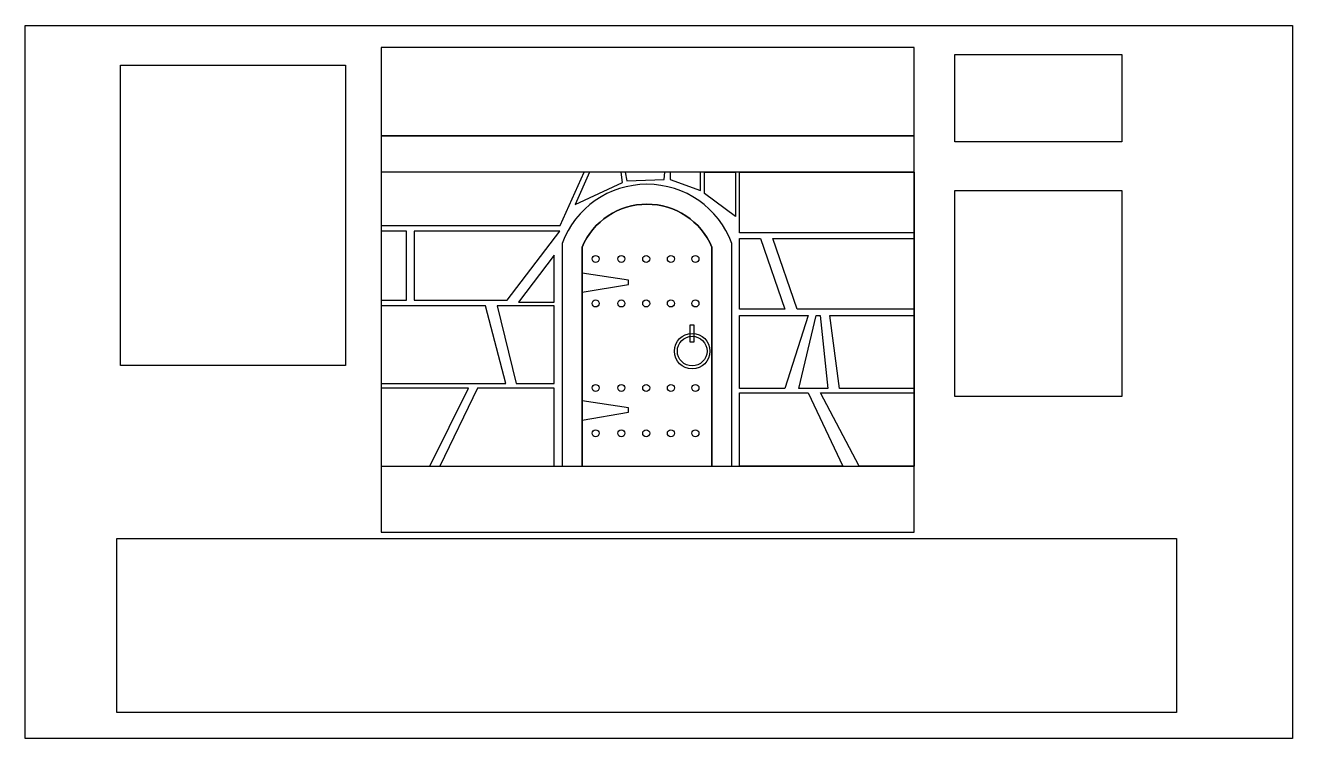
# Model space of a CAD drawing. Header units: inches. Extents: x 0.09 to 1.09, y 0.08 to 0.64.
import ezdxf

# ---------------------------------------------------------------- set-up
doc = ezdxf.new("R2010")
doc.units = ezdxf.units.IN
doc.header["$MEASUREMENT"] = 0
doc.layers.get('0').update_dxf_attribs({"color": 140})
for name, color, linetype in [('GUI', 192, 'Continuous'), ('puerta', 241, 'Continuous'), ('wall', 30, 'Continuous')]:
    doc.layers.add(name, color=color, linetype=linetype)

msp = doc.modelspace()

# ---------------------------------------------------------------- linework, layer by layer
for points in [[(0.3728, 0.2451), (0.7935, 0.2451), (0.7935, 0.5577), (0.3728, 0.5577)], [(0.5142, 0.487), (0.533, 0.5291), (0.3728, 0.5291), (0.3728, 0.487)], [(0.5374, 0.5291), (0.5259, 0.5037), (0.5634, 0.5211), (0.5622, 0.5291)], [(0.5667, 0.5222), (0.5963, 0.5233), (0.5966, 0.5291), (0.5654, 0.5291)], [(0.601, 0.5291), (0.601, 0.5233), (0.6248, 0.5147), (0.6248, 0.5291)], [(0.6281, 0.5291), (0.6525, 0.5291), (0.6525, 0.4941), (0.6281, 0.5123)], [(0.6557, 0.5291), (0.7935, 0.5291), (0.7935, 0.4814), (0.6557, 0.4814)], [(0.393, 0.4826), (0.3728, 0.4826), (0.3728, 0.4283), (0.393, 0.4283)], [(0.5139, 0.4826), (0.3989, 0.4826), (0.3989, 0.4283), (0.4723, 0.4283)], [(0.6557, 0.4767), (0.6723, 0.4767), (0.6914, 0.4211), (0.6557, 0.4211)], [(0.6819, 0.4767), (0.7935, 0.4767), (0.7935, 0.4211), (0.7011, 0.4211)], [(0.4813, 0.4265), (0.5095, 0.4265), (0.5095, 0.4638)], [(0.4552, 0.4237), (0.3728, 0.4237), (0.3728, 0.3624), (0.4713, 0.3624)], [(0.5095, 0.4237), (0.4645, 0.4237), (0.4795, 0.3624), (0.5095, 0.3624)], [(0.6557, 0.416), (0.7099, 0.416), (0.6914, 0.3585), (0.6557, 0.3585)], [(0.7161, 0.416), (0.7194, 0.416), (0.7253, 0.3585), (0.7024, 0.3585)], [(0.4417, 0.3587), (0.3728, 0.3587), (0.3728, 0.2974), (0.4113, 0.2974)], [(0.5095, 0.3587), (0.449, 0.3587), (0.4193, 0.2974), (0.5095, 0.2974)], [(0.6557, 0.355), (0.7099, 0.355), (0.7373, 0.2974), (0.6557, 0.2974)], [(0.7196, 0.355), (0.7935, 0.355), (0.7935, 0.2974), (0.75, 0.2974)]]:
    msp.add_lwpolyline(points, close=True)
msp.add_lwpolyline([(0.5314, 0.2974), (0.5314, 0.47), (0.5314, 0.47, -0.66081), (0.6339, 0.47), (0.6339, 0.2974), (0.6496, 0.2974), (0.6496, 0.473, 0.69556), (0.5157, 0.473), (0.5157, 0.2974)], format="xyb", close=True)
msp.add_lwpolyline([(0.7935, 0.3585), (0.7346, 0.3585), (0.7268, 0.416), (0.7935, 0.416)])
at = {"layer": 'GUI'}
for points in [[(0.0921, 0.6449), (1.0921, 0.6449), (1.0921, 0.0824), (0.0921, 0.0824)], [(0.3728, 0.5577), (0.7935, 0.5577), (0.7935, 0.6274), (0.3728, 0.6274)], [(0.8255, 0.622), (0.9572, 0.622), (0.9572, 0.5531), (0.8255, 0.5531)], [(0.1673, 0.6135), (0.3447, 0.6135), (0.3447, 0.3766), (0.1673, 0.3766)], [(0.8255, 0.5147), (0.9572, 0.5147), (0.9572, 0.3521), (0.8255, 0.3521)], [(0.1644, 0.2402), (1.0005, 0.2402), (1.0005, 0.1031), (0.1644, 0.1031)]]:
    msp.add_lwpolyline(points, close=True, dxfattribs=at)
at = {"layer": 'puerta'}
msp.add_lwpolyline([(0.6339, 0.47, 0.66081), (0.5314, 0.47), (0.5314, 0.2974), (0.6339, 0.2974)], format="xyb", close=True, dxfattribs=at)
for points in [[(0.5314, 0.4345), (0.5681, 0.4406), (0.568, 0.444), (0.5314, 0.4495)], [(0.6168, 0.4087), (0.6196, 0.4087), (0.6196, 0.3951), (0.6168, 0.3951)], [(0.5314, 0.3336), (0.5681, 0.3398), (0.568, 0.3432), (0.5314, 0.3487)]]:
    msp.add_lwpolyline(points, close=True, dxfattribs=at)
for centre, radius in [((0.5421, 0.4607), 0.00276), ((0.5624, 0.4607), 0.00276), ((0.582, 0.4607), 0.00276), ((0.6015, 0.4607), 0.00276), ((0.6209, 0.4607), 0.00276), ((0.5421, 0.4256), 0.00276), ((0.5624, 0.4256), 0.00276), ((0.582, 0.4256), 0.00276), ((0.6015, 0.4256), 0.00276), ((0.6209, 0.4256), 0.00276), ((0.6183, 0.388), 0.014), ((0.6183, 0.388), 0.0117), ((0.5421, 0.359), 0.00276), ((0.5624, 0.359), 0.00276), ((0.582, 0.359), 0.00276), ((0.6015, 0.359), 0.00276), ((0.6209, 0.359), 0.00276), ((0.5421, 0.3232), 0.00276), ((0.5624, 0.3232), 0.00276), ((0.582, 0.3232), 0.00276), ((0.6015, 0.3232), 0.00276), ((0.6209, 0.3232), 0.00276)]:
    msp.add_circle(centre, radius, dxfattribs=at)
at = {"layer": 'wall'}
for points in [[(0.3728, 0.5291), (0.3728, 0.2974)], [(0.7935, 0.5291), (0.7935, 0.2974)]]:
    msp.add_lwpolyline(points, dxfattribs=at)
msp.add_lwpolyline([(0.6339, 0.47), (0.6339, 0.2974), (0.7935, 0.2974), (0.7935, 0.5291), (0.3728, 0.5291), (0.3728, 0.2974), (0.5314, 0.2974), (0.5314, 0.47, -0.66081)], format="xyb", close=True, dxfattribs=at)

doc.saveas('drawing.dxf')
